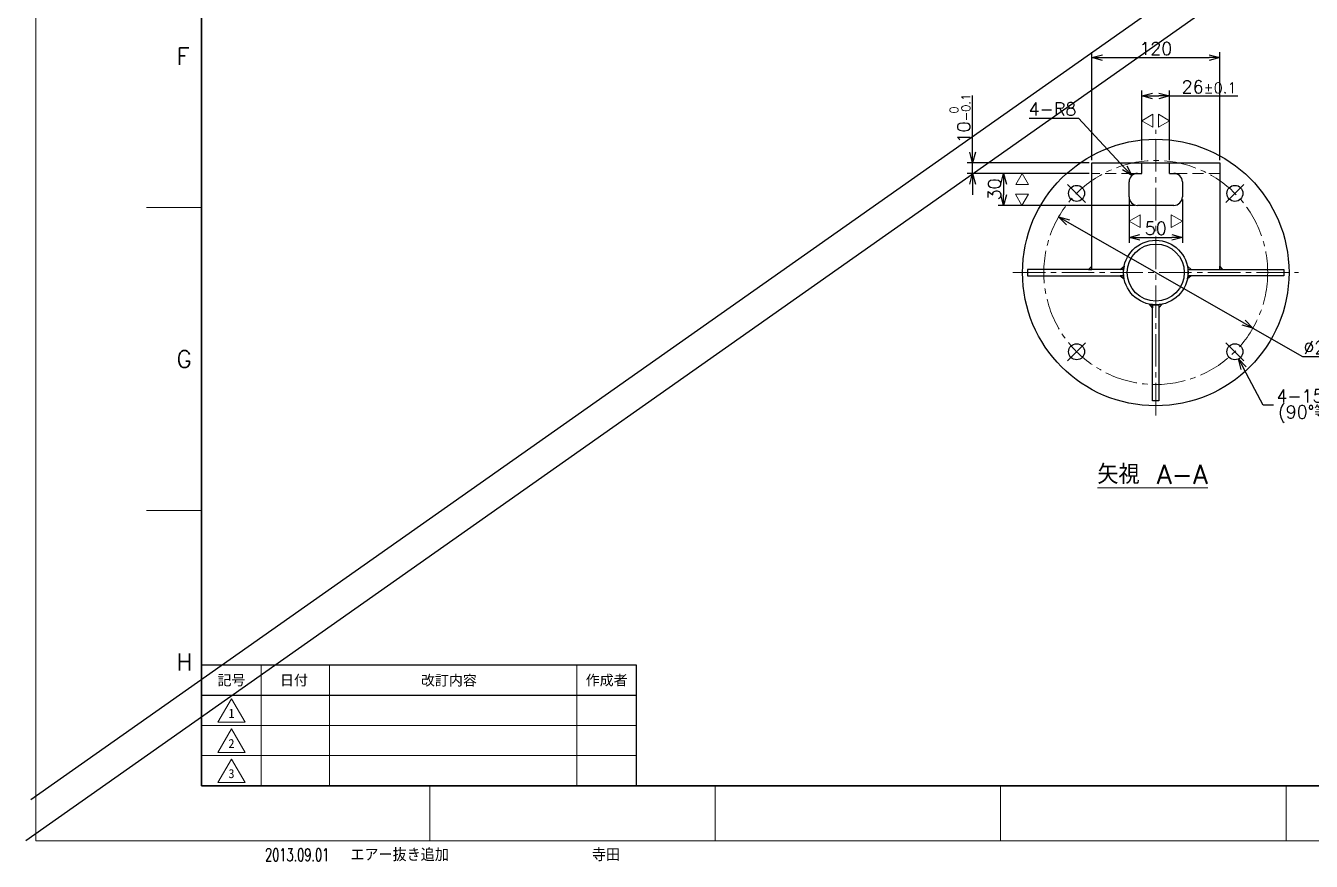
# Model space of a CAD drawing. Header units: millimetres. Extents: x -10 to 7117, y -19 to 2370.
# Drawn here: x -10 to 1196, y -19 to 764 of the extents above; entities that cross this region are included whole.
import ezdxf
from ezdxf import colors
from ezdxf.entities.mleader import LeaderData, LeaderLine
from ezdxf.enums import TextEntityAlignment as Align
from ezdxf.math import Vec2, Vec3

# ---------------------------------------------------------------- set-up
doc = ezdxf.new("R2010")
doc.units = ezdxf.units.MM
doc.header["$LTSCALE"] = 1.6
doc.header["$PDMODE"] = 99
doc.header["$PDSIZE"] = 1
doc.linetypes.add('CENTER2', pattern=[28.575, 19.05, -3.175, 3.175, -3.175])
doc.linetypes.add('HIDDEN', pattern=[9.525, 6.35, -3.175])
for name, color, linetype, lineweight in [('01_NORMAL', 7, 'Continuous', 25), ('04_HIDDEN', 2, 'HIDDEN', 13), ('05_CENTER', 4, 'CENTER2', 13), ('08_DIM', 3, 'Continuous', 13), ('90_FRAME', 5, 'Continuous', 35)]:
    doc.layers.add(name, color=color, linetype=linetype, lineweight=lineweight)
doc.layers.add('91_BLANK', color=5, linetype='Continuous', lineweight=0, plot=False)
doc.styles.add('KSS_TXT', font='txt.shx', dxfattribs={"bigfont": 'extfont2.shx'})
doc.styles.add('MS_G', font='MS Gothic.ttf')
doc.styles.get("Standard").update_dxf_attribs({"font": 'txt.shx', "bigfont": 'extfont2.shx'})
doc.styles.add('表題用', font='MS PGothic.ttf')
doc.dimstyles.new('KSS_DIM', dxfattribs={"dimscale": 4, "dimtxt": 3, "dimasz": 2.5, "dimexe": 1.25, "dimexo": 0.625, "dimtad": 1, "dimdsep": 46, "dimtxsty": 'KSS_TXT', "dimblk": 'OPEN30', "dimcen": 0, "dimazin": 2, "dimtfac": 0.75, "dimtmove": 0, "dimatfit": 3, "dimldrblk": 'OPEN30', "dimfxl": 1.25, "dimtolj": 1, "dimarcsym": 0})
doc.dimstyles.new('KSS_DIM$3', dxfattribs={"dimscale": 4, "dimtxt": 3, "dimasz": 2.5, "dimexe": 1.25, "dimexo": 0.625, "dimtad": 1, "dimtih": 1, "dimtoh": 1, "dimdsep": 46, "dimtxsty": 'KSS_TXT', "dimblk": 'OPEN30', "dimcen": 0, "dimazin": 2, "dimtfac": 0.75, "dimtofl": 0, "dimtmove": 0, "dimatfit": 3, "dimldrblk": 'OPEN30', "dimfxl": 1.25, "dimtolj": 1, "dimarcsym": 0})
doc.dimstyles.new('KSS_DIM$4', dxfattribs={"dimscale": 4, "dimtxt": 3, "dimasz": 2.5, "dimexe": 1.25, "dimexo": 0.625, "dimtad": 1, "dimtih": 1, "dimtoh": 1, "dimdsep": 46, "dimtxsty": 'KSS_TXT', "dimblk": 'OPEN30', "dimcen": 0, "dimse1": 1, "dimazin": 2, "dimtfac": 0.75, "dimtofl": 0, "dimtmove": 0, "dimatfit": 3, "dimldrblk": 'OPEN30', "dimfxl": 1.25, "dimtolj": 1, "dimarcsym": 0})

# ---------------------------------------------------------------- blocks, each defined once
blk = doc.blocks.new('AM_BALLOON1')
at = {"transparency": 16777216}
blk.add_circle((0, 0), 5, dxfattribs=at)
blk.add_attdef('B_NUMBER', text='', height=3, dxfattribs=at).set_placement((0, 0), align=Align.MIDDLE_CENTER)
blk = doc.blocks.new('_OPEN')
at = {"color": 0, "linetype": 'ByBlock'}
for p, q in [((-1, 0.17), (0, 0)), ((0, 0), (-1, -0.17)), ((0, 0), (-1, 0))]:
    blk.add_line(p, q, dxfattribs=at)
blk = doc.blocks.new('_Open30')
at = {"color": 0, "linetype": 'ByBlock', "lineweight": -2}
for p, q in [((-1, 0.27), (0, 0)), ((0, 0), (-1, -0.27)), ((0, 0), (-1, 0))]:
    blk.add_line(p, q, dxfattribs=at)
blk = doc.blocks.new('*D180')
at = {"layer": '08_DIM', "color": 0, "lineweight": -2, "transparency": 16777216}
for p, q in [((1037.5, 638.4), (1037.5, 703.5)), ((1063.5, 638.4), (1063.5, 703.5)), ((1047.5, 698.5), (1053.5, 698.5)), ((1063.5, 698.5), (1127.5, 698.5))]:
    blk.add_line(p, q, dxfattribs=at)
at = {"layer": 'Defpoints', "color": 0, "transparency": 16777216}
for p in [(1063.5, 698.5), (1037.5, 635.9), (1063.5, 635.9)]:
    blk.add_point(p, dxfattribs=at)
at = {"layer": '08_DIM', "color": 0, "lineweight": -2, "transparency": 16777216, "xscale": 10, "yscale": 10, "zscale": 10, "rotation": 180}
blk.add_blockref('_Open30', (1037.5, 698.5), dxfattribs=at)
at = {"layer": '08_DIM', "color": 0, "lineweight": -2, "transparency": 16777216, "xscale": 10, "yscale": 10, "zscale": 10}
blk.add_blockref('_Open30', (1063.5, 698.5), dxfattribs=at)
at = {"layer": '08_DIM', "color": 0, "transparency": 16777216, "insert": (1100.5, 707), "char_height": 12, "attachment_point": 5, "style": 'KSS_TXT'}
blk.add_mtext('26{\\H10.000000;±0.1}', dxfattribs=at)
blk = doc.blocks.new('*D181')
at = {"layer": '08_DIM', "color": 0, "lineweight": -2, "transparency": 16777216}
for p, q in [((990.5, 638.4), (990.5, 739.4)), ((1110.5, 638.4), (1110.5, 739.4)), ((1000.5, 734.4), (1100.5, 734.4))]:
    blk.add_line(p, q, dxfattribs=at)
at = {"layer": 'Defpoints', "color": 0, "transparency": 16777216}
for p in [(1110.5, 734.4), (990.5, 635.9), (1110.5, 635.9)]:
    blk.add_point(p, dxfattribs=at)
at = {"layer": '08_DIM', "color": 0, "lineweight": -2, "transparency": 16777216, "xscale": 10, "yscale": 10, "zscale": 10, "rotation": 180}
blk.add_blockref('_Open30', (990.5, 734.4), dxfattribs=at)
at = {"layer": '08_DIM', "color": 0, "lineweight": -2, "transparency": 16777216, "xscale": 10, "yscale": 10, "zscale": 10}
blk.add_blockref('_Open30', (1110.5, 734.4), dxfattribs=at)
at = {"layer": '08_DIM', "color": 0, "transparency": 16777216, "insert": (1050.5, 742.9), "char_height": 12, "attachment_point": 5, "style": 'KSS_TXT'}
blk.add_mtext('\\A1;120', dxfattribs=at)
blk = doc.blocks.new('*D182')
at = {"layer": '08_DIM', "color": 0, "lineweight": -2, "transparency": 16777216}
for p, q in [((1025.5, 601.4), (1025.5, 560.8)), ((1075.5, 601.4), (1075.5, 560.8)), ((1035.5, 565.8), (1065.5, 565.8))]:
    blk.add_line(p, q, dxfattribs=at)
at = {"layer": 'Defpoints', "color": 0, "transparency": 16777216}
for p in [(1025.5, 603.9), (1075.5, 603.9), (1075.5, 565.8)]:
    blk.add_point(p, dxfattribs=at)
at = {"layer": '08_DIM', "color": 0, "lineweight": -2, "transparency": 16777216, "xscale": 10, "yscale": 10, "zscale": 10, "rotation": 180}
blk.add_blockref('_Open30', (1025.5, 565.8), dxfattribs=at)
at = {"layer": '08_DIM', "color": 0, "lineweight": -2, "transparency": 16777216, "xscale": 10, "yscale": 10, "zscale": 10}
blk.add_blockref('_Open30', (1075.5, 565.8), dxfattribs=at)
at = {"layer": '08_DIM', "color": 0, "transparency": 16777216, "insert": (1050.5, 574.3), "char_height": 12, "attachment_point": 5, "style": 'KSS_TXT'}
blk.add_mtext('\\A1;50', dxfattribs=at)
blk = doc.blocks.new('*D183')
at = {"layer": '08_DIM', "color": 0, "lineweight": -2, "transparency": 16777216}
for p, q in [((878.7, 645.9), (878.7, 698.9)), ((988, 635.9), (873.7, 635.9)), ((878.7, 625.9), (878.7, 635.9)), ((988, 625.9), (873.7, 625.9)), ((878.7, 615.9), (878.7, 605.9))]:
    blk.add_line(p, q, dxfattribs=at)
at = {"layer": 'Defpoints', "color": 0, "transparency": 16777216}
for p in [(878.7, 635.9), (990.5, 635.9), (990.5, 625.9)]:
    blk.add_point(p, dxfattribs=at)
at = {"layer": '08_DIM', "color": 0, "lineweight": -2, "transparency": 16777216, "xscale": 10, "yscale": 10, "zscale": 10}
for p, rotation in [((878.7, 635.9), 270), ((878.7, 625.9), 90)]:
    blk.add_blockref('_Open30', p, dxfattribs=dict(at, rotation=rotation))
at = {"layer": '08_DIM', "color": 0, "transparency": 16777216, "insert": (866.8, 677.4), "char_height": 12, "attachment_point": 5, "rotation": 90, "style": 'KSS_TXT'}
blk.add_mtext('10{\\H8.000000;\\S 0^ -0.1;}', dxfattribs=at)
blk = doc.blocks.new('*D184')
at = {"layer": '08_DIM', "color": 0, "lineweight": -2, "transparency": 16777216}
for p, q in [((988, 625.9), (902.7, 625.9)), ((907.7, 615.9), (907.7, 605.9)), ((1031, 595.9), (902.7, 595.9))]:
    blk.add_line(p, q, dxfattribs=at)
at = {"layer": 'Defpoints', "color": 0, "transparency": 16777216}
for p in [(990.5, 625.9), (907.7, 595.9), (1033.5, 595.9)]:
    blk.add_point(p, dxfattribs=at)
at = {"layer": '08_DIM', "color": 0, "lineweight": -2, "transparency": 16777216, "xscale": 10, "yscale": 10, "zscale": 10}
for p, rotation in [((907.7, 625.9), 90), ((907.7, 595.9), 270)]:
    blk.add_blockref('_Open30', p, dxfattribs=dict(at, rotation=rotation))
at = {"layer": '08_DIM', "color": 0, "transparency": 16777216, "insert": (899.2, 610.9), "char_height": 12, "attachment_point": 5, "rotation": 90, "style": 'KSS_TXT'}
blk.add_mtext('\\A1;30', dxfattribs=at)
blk = doc.blocks.new('*D189')
at = {"layer": '08_DIM', "color": 0, "lineweight": -2, "transparency": 16777216}
for p, q in [((968, 580.1), (1133, 485.7)), ((1141.6, 480.8), (1188.1, 454.2)), ((1188.1, 454.2), (1228.6, 454.2))]:
    blk.add_line(p, q, dxfattribs=at)
at = {"layer": 'Defpoints', "color": 0, "transparency": 16777216}
for p in [(959.4, 585), (1141.6, 480.8)]:
    blk.add_point(p, dxfattribs=at)
at = {"layer": '08_DIM', "color": 0, "lineweight": -2, "transparency": 16777216, "xscale": 10, "yscale": 10, "zscale": 10}
for p, rotation in [((959.4, 585), 150.2287688225009), ((1141.6, 480.8), 330.2287688225009)]:
    blk.add_blockref('_Open30', p, dxfattribs=dict(at, rotation=rotation))
at = {"layer": '08_DIM', "color": 0, "transparency": 16777216, "insert": (1209.6, 462.7), "char_height": 12, "attachment_point": 5, "style": 'KSS_TXT'}
blk.add_mtext('\\A1;%%C210', dxfattribs=at)
blk = doc.blocks.new('*D190')
at = {"layer": '08_DIM', "color": 0, "lineweight": -2, "transparency": 16777216}
for p, q in [((1151.1, 408.6), (1132.9, 443.2)), ((1161.1, 408.6), (1151.1, 408.6))]:
    blk.add_line(p, q, dxfattribs=at)
at = {"layer": 'Defpoints', "color": 0, "transparency": 16777216}
for p in [(1121.3, 465.3), (1128.2, 452)]:
    blk.add_point(p, dxfattribs=at)
at = {"layer": '08_DIM', "color": 0, "lineweight": -2, "transparency": 16777216, "xscale": 10, "yscale": 10, "zscale": 10, "rotation": 117.750759600541}
blk.add_blockref('_Open30', (1128.2, 452), dxfattribs=at)
at = {"layer": '08_DIM', "color": 0, "transparency": 16777216, "char_height": 12, "attachment_point": 5, "style": 'KSS_TXT'}
for s, insert in [('\\A1;4-15キリ', (1199, 417.1)), ('\\A1;(90°等配)', (1199, 400.1))]:
    blk.add_mtext(s, dxfattribs=dict(at, insert=insert))
blk = doc.blocks.new('*D212')
at = {"layer": '08_DIM', "color": 0, "lineweight": -2, "transparency": 16777216}
for p, q in [((931.6, 677.8), (978.1, 677.8)), ((978.1, 677.8), (1021.3, 631.1))]:
    blk.add_line(p, q, dxfattribs=at)
at = {"layer": 'Defpoints', "color": 0, "transparency": 16777216}
for p in [(1028.1, 623.8), (1033.5, 617.9)]:
    blk.add_point(p, dxfattribs=at)
at = {"layer": '08_DIM', "color": 0, "lineweight": -2, "transparency": 16777216, "xscale": 10, "yscale": 10, "zscale": 10, "rotation": 312.7188863093469}
blk.add_blockref('_Open30', (1028.1, 623.8), dxfattribs=at)
at = {"layer": '08_DIM', "color": 0, "transparency": 16777216, "insert": (953.6, 686.3), "char_height": 12, "attachment_point": 5, "style": 'KSS_TXT'}
blk.add_mtext('\\A1;4-R8', dxfattribs=at)
blk = doc.blocks.new('p1ba01')
for p, q in [((0, 0), (-1.5, 2.6)), ((-1.5, 2.6), (1.5, 2.6)), ((1.5, 2.6), (0, 0))]:
    blk.add_line(p, q)

msp = doc.modelspace()

# ---------------------------------------------------------------- linework, layer by layer
at = {"color": 0}
for p, q in [((990.497, 535.889), (990.497, 635.889)), ((990.497, 635.889), (1110.497, 635.889)), ((1037.497, 625.889), (1037.497, 635.889)), ((1063.497, 625.889), (1063.497, 635.889)), ((1110.497, 635.889), (1110.497, 535.889)), ((1025.497, 603.889), (1025.497, 617.889)), ((1028.497, 625.889), (1037.497, 625.889)), ((1063.497, 625.889), (1072.497, 625.889)), ((1075.497, 617.889), (1075.497, 603.889)), ((1067.497, 595.889), (1033.497, 595.889))]:
    msp.add_line(p, q, dxfattribs=at)
for points in [[(1020.247, 535.889), (930.247, 535.889), (930.247, 529.889), (1020.247, 529.889)], [(1080.747, 535.889), (1170.747, 535.889), (1170.747, 529.889), (1080.747, 529.889)], [(1053.497, 502.639), (1053.497, 412.639), (1047.497, 412.639), (1047.497, 502.639)]]:
    msp.add_lwpolyline(points, close=True, dxfattribs=at)
at = {"color": 3}
for points in [[(990.497, 535.889), (990.497, 538.889), (990.497, 538.889), (987.497, 535.889)], [(990.497, 535.889), (990.497, 538.889), (990.497, 538.889), (987.497, 535.889)], [(1020.247, 535.889), (1017.247, 535.889), (1020.825, 538.775), (1020.825, 538.775)], [(1080.747, 535.889), (1083.747, 535.889), (1080.169, 538.775), (1080.169, 538.775)], [(1110.497, 535.889), (1110.497, 538.889), (1110.497, 538.889), (1113.497, 535.889)], [(1020.247, 529.889), (1017.247, 529.889), (1020.825, 527.004), (1020.825, 527.004)], [(1080.747, 529.889), (1083.747, 529.889), (1080.169, 527.004), (1080.169, 527.004)], [(1047.497, 502.639), (1047.497, 499.639), (1044.612, 503.217), (1044.612, 503.217)], [(1053.497, 502.639), (1053.497, 499.639), (1056.383, 503.217), (1056.383, 503.217)]]:
    msp.add_lwpolyline(points, close=True, dxfattribs=at)
at = {"color": 0}
for centre, radius in [((1050.497, 532.889), 125), ((976.251, 607.136), 7.5), ((1124.744, 607.136), 7.5), ((1050.497, 532.889), 30.25), ((1050.497, 532.889), 26.75), ((976.251, 458.643), 7.5), ((1124.744, 458.643), 7.5)]:
    msp.add_circle(centre, radius, dxfattribs=at)
for centre, start, end in [((1033.497, 617.889), 90, 180), ((1067.497, 617.889), 0, 90), ((1033.497, 603.889), 180, 270), ((1067.497, 603.889), 270, 0)]:
    msp.add_arc(centre, 8, start, end, dxfattribs=at)
at = {"layer": '01_NORMAL'}
for p, q in [((3307.99, 2370.17), (-4.813, 38.491)), ((3303.177, 2331.679), (-9.626, 0))]:
    msp.add_line(p, q, dxfattribs=at)
at = {"layer": '04_HIDDEN'}
for p, q in [((1028.497, 625.889), (990.497, 625.889)), ((1110.497, 625.889), (1072.497, 625.889))]:
    msp.add_line(p, q, dxfattribs=at)
at = {"layer": '05_CENTER'}
for p, q in [((1050.497, 398.906), (1050.497, 666.873)), ((967.828, 615.559), (984.674, 598.712)), ((1133.167, 615.559), (1116.32, 598.712)), ((916.514, 532.889), (1184.481, 532.889)), ((967.828, 450.22), (984.674, 467.067)), ((1133.167, 450.22), (1116.32, 467.067))]:
    msp.add_line(p, q, dxfattribs=at)
msp.add_circle((1050.497, 532.889), 105, dxfattribs=at)
at = {"layer": '90_FRAME', "color": 4, "lineweight": 13}
for p, q in [((155.384, 593.746), (103.536, 593.746)), ((155.384, 309.757), (103.536, 309.757)), ((369.502, 0), (369.502, 51.616)), ((637.235, 0), (637.235, 51.616)), ((904.969, 0), (904.969, 51.616)), ((1172.702, 0), (1172.702, 51.616))]:
    msp.add_line(p, q, dxfattribs=at)
at = {"layer": '90_FRAME', "color": 0, "lineweight": 13}
for p, q in [((211.384, 51.616), (211.384, 164.759)), ((275.384, 51.616), (275.384, 164.759)), ((507.384, 51.616), (507.384, 164.759)), ((155.384, 108.187), (563.384, 108.187)), ((155.384, 79.902), (563.384, 79.902))]:
    msp.add_line(p, q, dxfattribs=at)
at = {"layer": '90_FRAME', "color": 0, "lineweight": 25}
msp.add_line((155.384, 136.473), (563.384, 136.473), dxfattribs=at)
at = {"layer": '90_FRAME'}
msp.add_lwpolyline([(155.384, 51.616), (3260.956, 51.616), (3260.956, 2271.831), (155.384, 2271.831)], close=True, dxfattribs=at)
at = {"layer": '90_FRAME', "color": 0, "lineweight": 25}
msp.add_lwpolyline([(155.384, 51.616), (563.384, 51.616), (563.384, 164.759), (155.384, 164.759)], close=True, dxfattribs=at)
at = {"layer": '90_FRAME', "color": 0, "lineweight": 13}
for points in [[(170.655, 111.192), (183.384, 133.238), (196.112, 111.192), (170.655, 111.192)], [(170.655, 82.906), (183.384, 104.952), (196.112, 82.906), (170.655, 82.906)], [(170.655, 54.62), (183.384, 76.667), (196.112, 54.62), (170.655, 54.62)]]:
    msp.add_lwpolyline(points, dxfattribs=at)
at = {"layer": '91_BLANK'}
msp.add_lwpolyline([(0, 0), (3312.803, 0), (3312.803, 2331.679), (0, 2331.679)], close=True, dxfattribs=at)

# ---------------------------------------------------------------- block references
at = {"layer": '08_DIM', "xscale": 4, "yscale": 4, "zscale": 4}
for p, rotation in [((1037.497, 675.263), 270), ((1063.497, 675.263), 90), ((925.1, 625.889), 180), ((1025.497, 581.077), 270), ((1075.497, 581.077), 90)]:
    msp.add_blockref('p1ba01', p, dxfattribs=dict(at, rotation=rotation))
msp.add_blockref('p1ba01', (924.999, 595.889), dxfattribs=at)

# ---------------------------------------------------------------- texts
at = {"layer": '08_DIM', "style": 'KSS_TXT'}
msp.add_text('%%u矢視 A-A', height=18, dxfattribs=at).set_placement((995.753, 334.635))
at = {"layer": '90_FRAME', "color": 0, "lineweight": 13, "style": 'KSS_TXT'}
for s, p in [('F', (131.829, 735.74)), ('G', (131.829, 451.752)), ('H', (131.829, 167.763))]:
    msp.add_text(s, height=16, dxfattribs=at).set_placement(p, align=Align.MIDDLE_LEFT)
at = {"layer": '90_FRAME', "color": 0, "style": '表題用'}
for s, p in [('作成者', (535.384, 150.616)), ('記号', (183.384, 150.616)), ('日付', (242.01, 150.616))]:
    msp.add_text(s, height=9.6, dxfattribs=at).set_placement(p, align=Align.MIDDLE_CENTER)
msp.add_text('改訂内容', height=9.6, dxfattribs=at).set_placement((387.384, 150.616), align=Align.MIDDLE)
at = {"layer": '90_FRAME', "color": 0, "lineweight": 13, "style": 'MS_G'}
for s, p in [('1', (183.384, 119.502)), ('2', (183.384, 91.216)), ('3', (183.384, 62.93))]:
    msp.add_text(s, height=8.486, dxfattribs=at).set_placement(p, align=Align.MIDDLE)
at = {"layer": '90_FRAME', "color": 3, "lineweight": 13, "width": 0.65}
msp.add_text('2013.09.01', height=12, dxfattribs=at).set_placement((214.968, -19.199))
at = {"layer": '90_FRAME', "color": 3, "lineweight": 13}
for s, p in [('エアー抜き追加', (294.935, -19.199)), ('寺田', (521.481, -19.199))]:
    msp.add_text(s, height=12, dxfattribs=at).set_placement(p)

# ---------------------------------------------------------------- dimensions: what is measured, and where the dimension line sits
at = {"layer": '08_DIM'}
for base, p1, p2, picture, middle in [((1110.497, 734.433), (990.497, 635.889), (1110.497, 635.889), '*D181', (1050.497, 742.933)), ((1075.497, 565.764), (1025.497, 603.889), (1075.497, 603.889), '*D182', (1050.497, 574.264))]:
    dim = msp.add_linear_dim(base=base, p1=p1, p2=p2, dimstyle='KSS_DIM', dxfattribs=at)
    dim.commit()
    dim.dimension.update_dxf_attribs({"geometry": picture, "text_midpoint": middle})
dim = msp.add_linear_dim(base=(1063.497, 698.456), p1=(1037.497, 635.889), p2=(1063.497, 635.889), dimstyle='KSS_DIM', override={"dimtol": 1, "dimtp": 0.1, "dimtm": 0.1, "dimtfac": 0.833333, "dimtolj": 0}, dxfattribs=at)
dim.commit()
dim.dimension.update_dxf_attribs({"geometry": '*D180', "text_midpoint": (1100.497, 706.956)})
dim = msp.add_linear_dim(base=(878.677, 635.889), p1=(990.497, 625.889), p2=(990.497, 635.889), angle=90, dimstyle='KSS_DIM', override={"dimpost": '', "dimtol": 1, "dimlim": 0, "dimtp": 0, "dimtm": 0.1, "dimtfac": 0.666667, "dimtdec": 2, "dimtolj": 0, "dimtzin": 8}, dxfattribs=at)
dim.commit()
dim.dimension.update_dxf_attribs({"geometry": '*D183', "text_midpoint": (866.844, 677.389)})
dim = msp.add_radius_dim(center=(1033.497, 617.889), mpoint=(1028.07, 623.767), text='4-<>', dimstyle='KSS_DIM$4', override={"dimpost": 'R<>'}, dxfattribs=at)
dim.commit()
dim.dimension.update_dxf_attribs({"geometry": '*D212', "text_midpoint": (953.645, 677.834), "dimtype": 164})
dim = msp.add_linear_dim(base=(907.72, 595.889), p1=(990.497, 625.889), p2=(1033.497, 595.889), angle=90, dimstyle='KSS_DIM', dxfattribs=at)
dim.commit()
dim.dimension.update_dxf_attribs({"geometry": '*D184', "text_midpoint": (899.22, 610.889)})
dim = msp.add_diameter_dim_2p(p1=(959.356, 585.026), p2=(1141.639, 480.753), dimstyle='KSS_DIM$3', override={"dimpost": '%%C<>', "dimtix": 1, "dimatfit": 2}, dxfattribs=at)
dim.commit()
dim.dimension.update_dxf_attribs({"geometry": '*D189', "text_midpoint": (1209.614, 454.167), "dimtype": 163})
dim = msp.add_diameter_dim_2p(p1=(1121.251, 465.281), p2=(1128.236, 452.006), text='4-<>', dimstyle='KSS_DIM$3', override={"dimpost": '<>キリ\\X(90°等配)', "dimtix": 1}, dxfattribs=at)
dim.commit()
dim.dimension.update_dxf_attribs({"geometry": '*D190', "text_midpoint": (1198.951, 408.642)})

# ---------------------------------------------------------------- leaders
ml = msp.add_multileader_block('Standard', dxfattribs=at)
ml.set_content('AM_BALLOON1', color=256, scale=5)
ml.set_attribute('B_NUMBER', '16', width=0)
ml.set_leader_properties(color=256, linetype='ByLayer', lineweight=-1)
ml.set_arrow_properties(name='OPEN')
ml.build(insert=Vec2(0, 0))
ml.multileader.update_dxf_attribs({"leader_type": 0, "has_dogleg": 0, "text_right_attachment_type": 6, "dogleg_length": 0, "arrow_head_size": 10, "scale": 2.5, "block_connection_type": 1})
ctx = ml.context
ctx.base_point, ctx.scale, ctx.char_height, ctx.arrow_head_size, ctx.landing_gap_size, ctx.plane_origin = Vec3(4413.119, 1925.579), 2.5, 20, 10, 10, Vec3(4413.119, 1925.579)
ctx.right_attachment, ctx.attachment_type = 6, 1
notes = []
notes.append((ctx, [(0, (0, 0, 0), (0, 0), (1, 0), 1, [])]))
ctx.block.insert = Vec3(4413.119, 1925.579)
ml = msp.add_multileader_block('Standard', dxfattribs=at)
ml.set_content('AM_BALLOON1', color=256, scale=5)
ml.set_attribute('B_NUMBER', '16', width=0)
ml.set_leader_properties(color=256, linetype='ByLayer', lineweight=-1)
ml.set_arrow_properties(name='OPEN')
ml.build(insert=Vec2(0, 0))
ml.multileader.update_dxf_attribs({"leader_type": 0, "has_dogleg": 0, "text_right_attachment_type": 6, "dogleg_length": 0, "arrow_head_size": 10, "scale": 2.5, "block_connection_type": 1})
ctx = ml.context
ctx.base_point, ctx.scale, ctx.char_height, ctx.arrow_head_size, ctx.landing_gap_size, ctx.plane_origin = Vec3(562.181, 1922.985), 2.5, 20, 10, 10, Vec3(562.181, 1922.985)
ctx.right_attachment, ctx.attachment_type = 6, 1
notes.append((ctx, [(0, (0, 0, 0), (0, 0), (1, 0), 1, [])]))
ctx.block.insert = Vec3(562.181, 1922.985)
for ctx, leaders in notes:
    for number, flags, end, landing, length, lines in leaders:
        leader = LeaderData()
        leader.index, (leader.has_last_leader_line, leader.has_dogleg_vector, leader.attachment_direction) = number, flags
        leader.last_leader_point, leader.dogleg_vector, leader.dogleg_length = Vec3(end), Vec3(landing), length
        for number, points, colour, breaks in lines:
            line = LeaderLine()
            line.index, line.vertices, line.color, line.breaks = number, Vec3.list(points), colors.encode_raw_color(colour), breaks
            leader.lines.append(line)
        ctx.leaders.append(leader)

doc.saveas('drawing.dxf')
